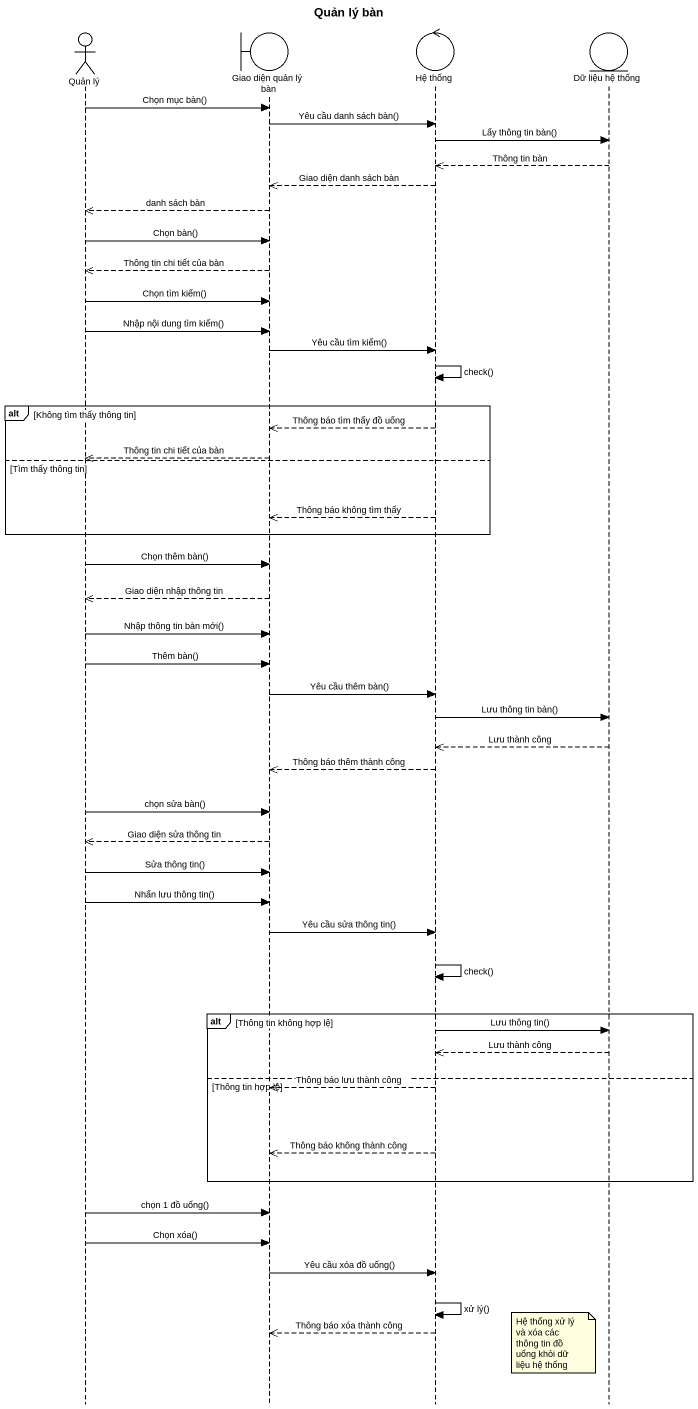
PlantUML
@startuml
title Quản lý bàn
hide footbox
actor "Quản lý" as Quản_lý
boundary "Giao diện quản lý bàn" as Giao_diện_quản_lý_bàn
control "Hệ thống" as Hệ_thống
entity "Dữ liệu hệ thống" as Dữ_liệu_hệ_thống

Quản_lý -> Giao_diện_quản_lý_bàn : Chọn mục bàn()
Giao_diện_quản_lý_bàn -> Hệ_thống : Yêu cầu danh sách bàn()
Hệ_thống -> Dữ_liệu_hệ_thống : Lấy thông tin bàn()
Dữ_liệu_hệ_thống -->> Hệ_thống : Thông tin bàn
Hệ_thống -->> Giao_diện_quản_lý_bàn : Giao diện danh sách bàn
Giao_diện_quản_lý_bàn -->> Quản_lý : danh sách bàn
Quản_lý -> Giao_diện_quản_lý_bàn : Chọn bàn()
Giao_diện_quản_lý_bàn -->> Quản_lý : Thông tin chi tiết của bàn
Quản_lý -> Giao_diện_quản_lý_bàn : Chọn tìm kiếm()
Quản_lý -> Giao_diện_quản_lý_bàn : Nhập nội dung tìm kiếm()
Giao_diện_quản_lý_bàn -> Hệ_thống : Yêu cầu tìm kiếm()
Hệ_thống -> Hệ_thống : check()
alt Không tìm thấy thông tin
  Hệ_thống -->> Giao_diện_quản_lý_bàn : Thông báo tìm thấy đồ uống
  Giao_diện_quản_lý_bàn -->> Quản_lý : Thông tin chi tiết của bàn
else Tìm thấy thông tin
  Hệ_thống -->> Giao_diện_quản_lý_bàn : Thông báo không tìm thấy
end
Quản_lý -> Giao_diện_quản_lý_bàn : Chọn thêm bàn()
Giao_diện_quản_lý_bàn -->> Quản_lý : Giao diện nhập thông tin
Quản_lý -> Giao_diện_quản_lý_bàn : Nhập thông tin bàn mới()
Quản_lý -> Giao_diện_quản_lý_bàn : Thêm bàn()
Giao_diện_quản_lý_bàn -> Hệ_thống : Yêu cầu thêm bàn()
Hệ_thống -> Dữ_liệu_hệ_thống : Lưu thông tin bàn()
Dữ_liệu_hệ_thống -->> Hệ_thống : Lưu thành công
Hệ_thống -->> Giao_diện_quản_lý_bàn : Thông báo thêm thành công
Quản_lý -> Giao_diện_quản_lý_bàn : chọn sửa bàn()
Giao_diện_quản_lý_bàn -->> Quản_lý : Giao diện sửa thông tin
Quản_lý -> Giao_diện_quản_lý_bàn : Sửa thông tin()
Quản_lý -> Giao_diện_quản_lý_bàn : Nhấn lưu thông tin()
Giao_diện_quản_lý_bàn -> Hệ_thống : Yêu cầu sửa thông tin()
Hệ_thống -> Hệ_thống : check()
alt Thông tin không hợp lệ
  Hệ_thống -> Dữ_liệu_hệ_thống : Lưu thông tin()
  Dữ_liệu_hệ_thống -->> Hệ_thống : Lưu thành công
else Thông tin hợp lệ
  Hệ_thống -->> Giao_diện_quản_lý_bàn : Thông báo lưu thành công
  Hệ_thống -->> Giao_diện_quản_lý_bàn : Thông báo không thành công
end
Quản_lý -> Giao_diện_quản_lý_bàn : chọn 1 đồ uống()
Quản_lý -> Giao_diện_quản_lý_bàn : Chọn xóa()
Giao_diện_quản_lý_bàn -> Hệ_thống : Yêu cầu xóa đồ uống()
Hệ_thống -> Hệ_thống : xử lý()
Hệ_thống -->> Giao_diện_quản_lý_bàn : Thông báo xóa thành công
note left of Dữ_liệu_hệ_thống : Hệ thống xử lý và xóa các thông tin đồ uống khỏi dữ liệu hệ thống
@enduml
